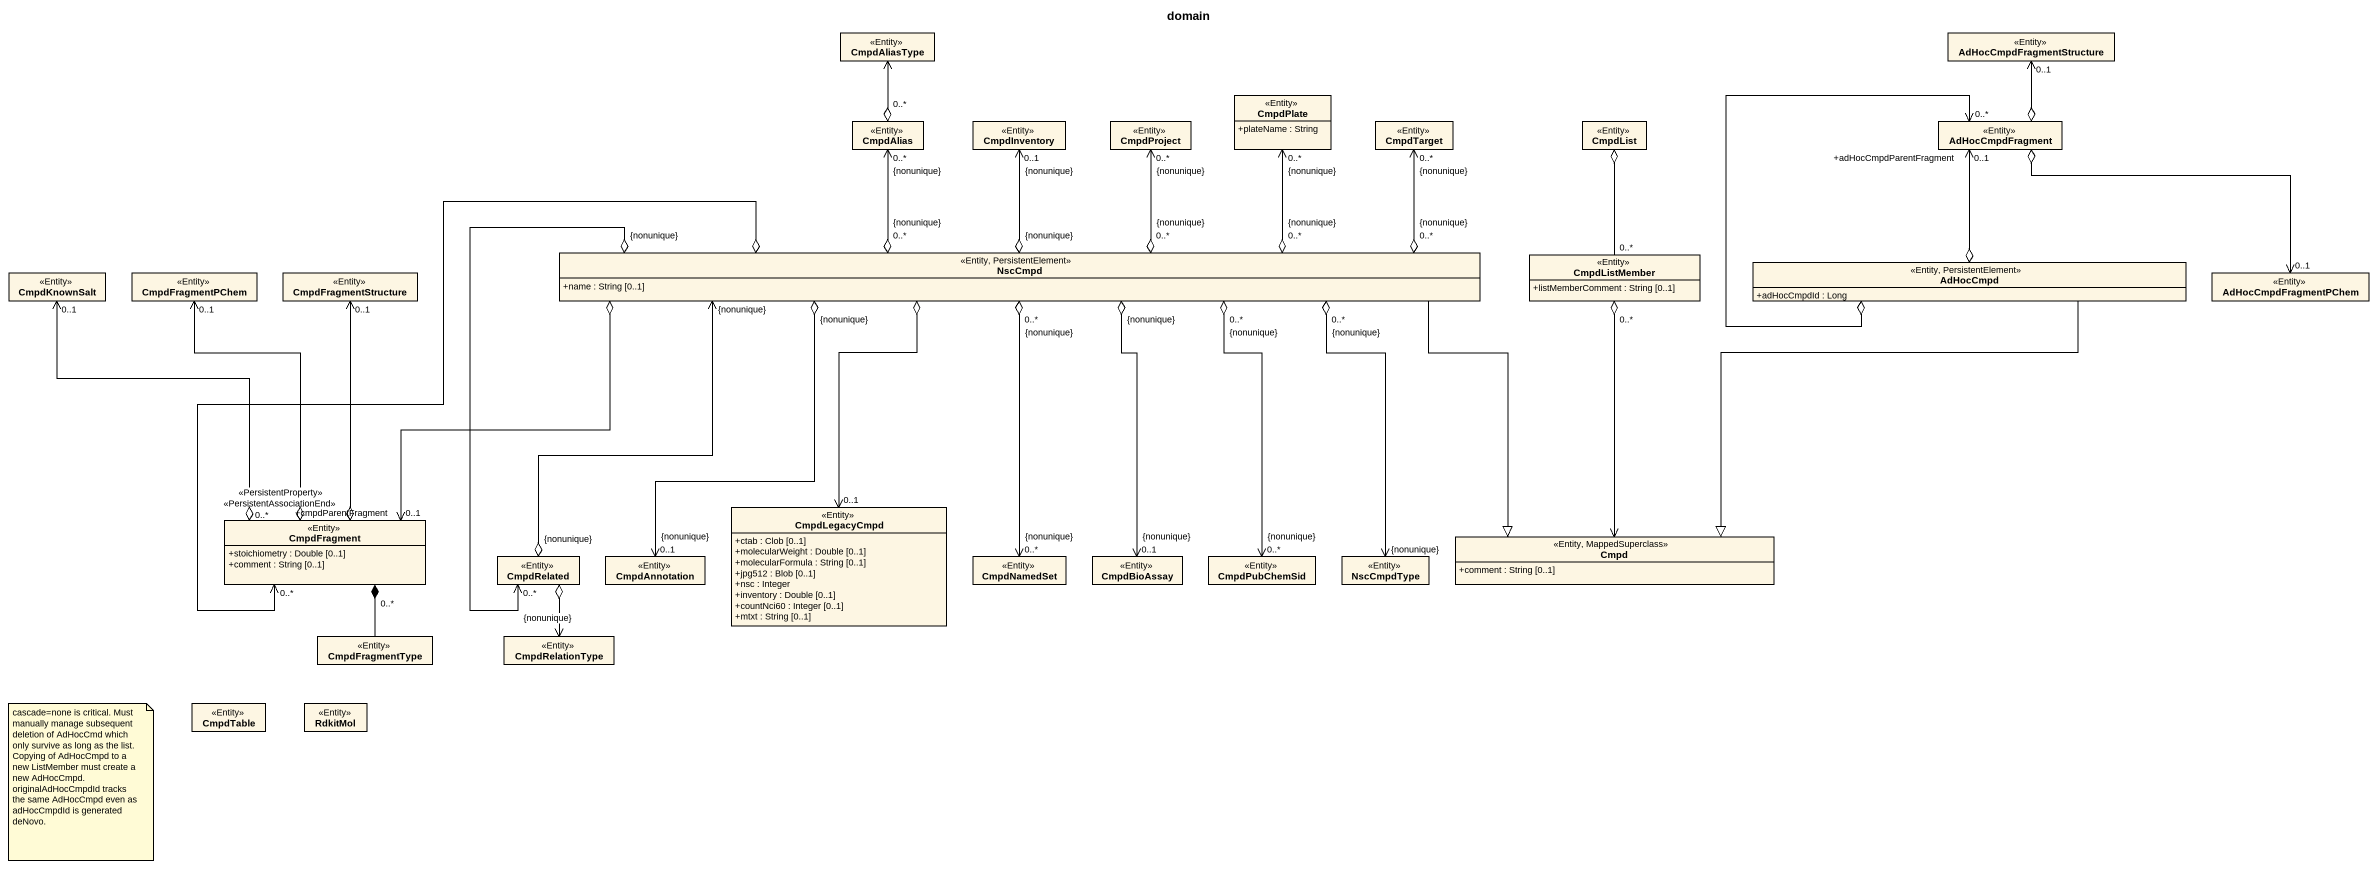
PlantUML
@startuml
title domain
hide circle
hide empty members
skinparam classAttributeIconSize 0
class CmpdAliasType <<Entity>>
class AdHocCmpdFragmentStructure <<Entity>>
class CmpdPlate <<Entity>> {
  +plateName : String
}
class CmpdAlias <<Entity>>
class CmpdInventory <<Entity>>
class CmpdProject <<Entity>>
class CmpdTarget <<Entity>>
class CmpdList <<Entity>>
class AdHocCmpdFragment <<Entity>>
class NscCmpd <<Entity, PersistentElement>> {
  +name : String [0..1]
}
class CmpdListMember <<Entity>> {
  +listMemberComment : String [0..1]
}
class CmpdKnownSalt <<Entity>>
class CmpdFragmentPChem <<Entity>>
class CmpdFragmentStructure <<Entity>>
class AdHocCmpd <<Entity, PersistentElement>> {
  +adHocCmpdId : Long
}
class AdHocCmpdFragmentPChem <<Entity>>
class CmpdFragment <<Entity>> {
  +stoichiometry : Double [0..1]
  +comment : String [0..1]
}
class CmpdLegacyCmpd <<Entity>> {
  +ctab : Clob [0..1]
  +molecularWeight : Double [0..1]
  +molecularFormula : String [0..1]
  +jpg512 : Blob [0..1]
  +nsc : Integer
  +inventory : Double [0..1]
  +countNci60 : Integer [0..1]
  +mtxt : String [0..1]
}
class CmpdRelated <<Entity>>
class CmpdAnnotation <<Entity>>
class CmpdNamedSet <<Entity>>
class CmpdBioAssay <<Entity>>
class CmpdPubChemSid <<Entity>>
class NscCmpdType <<Entity>>
class Cmpd <<Entity, MappedSuperclass>> {
  +comment : String [0..1]
}
class CmpdFragmentType <<Entity>>
class CmpdRelationType <<Entity>>
class CmpdTable <<Entity>>
class RdkitMol <<Entity>>
CmpdAliasType <--o "0..*" CmpdAlias
AdHocCmpdFragmentStructure "0..1" <--o AdHocCmpdFragment
CmpdPlate "0..*\n{nonunique}" <-left-o "0..*\n{nonunique}" NscCmpd
CmpdAlias "0..*\n{nonunique}" <--o "0..*\n{nonunique}" NscCmpd
CmpdInventory "0..1\n{nonunique}" <--o "{nonunique}" NscCmpd
CmpdProject "0..*\n{nonunique}" <--o "0..*\n{nonunique}" NscCmpd
CmpdTarget "0..*\n{nonunique}" <-left-o "0..*\n{nonunique}" NscCmpd
CmpdList o-- "0..*" CmpdListMember
AdHocCmpdFragment "+adHocCmpdParentFragment\n0..1" <--o AdHocCmpd
AdHocCmpdFragment o-right-> "0..1" AdHocCmpdFragmentPChem
NscCmpd o-left-> "+cmpdParentFragment\n0..1" CmpdFragment
NscCmpd o--> "0..1" CmpdLegacyCmpd
NscCmpd "{nonunique}" <--o "{nonunique}" CmpdRelated
NscCmpd "{nonunique}" o--> "0..1\n{nonunique}" CmpdAnnotation
NscCmpd "0..*\n{nonunique}" o--> "0..*\n{nonunique}" CmpdNamedSet
NscCmpd "{nonunique}" o--> "0..1\n{nonunique}" CmpdBioAssay
NscCmpd "0..*\n{nonunique}" o--> "0..*\n{nonunique}" CmpdPubChemSid
NscCmpd "0..*\n{nonunique}" o--> "{nonunique}" NscCmpdType
NscCmpd -right-|> Cmpd
CmpdListMember "0..*" o--> Cmpd
CmpdKnownSalt "0..1" <--o "0..*" CmpdFragment
CmpdFragmentPChem "0..1" <--o CmpdFragment
CmpdFragmentStructure "0..1" <--o "<<PersistentProperty>> <<PersistentAssociationEnd>>" CmpdFragment
AdHocCmpd o-up-> "0..*" AdHocCmpdFragment
AdHocCmpd --|> Cmpd
CmpdFragment "0..*" <-right-o NscCmpd
CmpdFragment "0..*" *-- CmpdFragmentType
CmpdRelated "0..*\n{nonunique}" <-up-o "{nonunique}" NscCmpd
CmpdRelated o--> CmpdRelationType
note as N1
  cascade=none is critical. Must manually manage subsequent deletion of AdHocCmd which only survive as long as the list. Copying of AdHocCmpd to a new ListMember must create a new AdHocCmpd. originalAdHocCmpdId tracks the same AdHocCmpd even as adHocCmpdId is generated deNovo.
end note
@enduml
